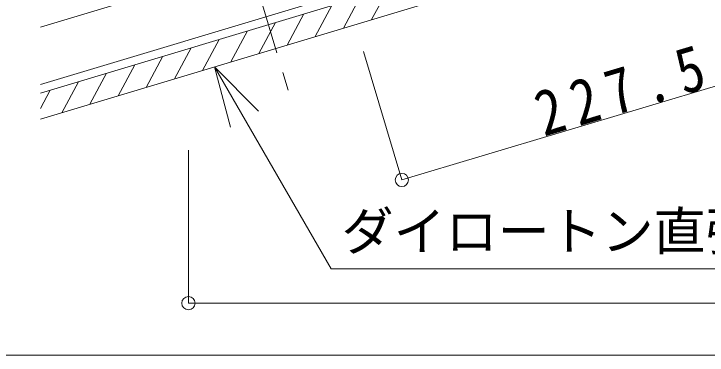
# Model space of a CAD drawing. Units: millimetres at full size, sheet at 1:10; details may follow other scales. Extents: x -2077 to 2023, y -1433 to 1417.
# Drawn here: x -85.8 to 247.4, y -126.9 to 37.1 of the extents above; entities that cross this region are included whole.
import ezdxf
from ezdxf.enums import TextEntityAlignment as Align

# ---------------------------------------------------------------- set-up
doc = ezdxf.new("R2010")
doc.units = ezdxf.units.MM
doc.header["$LTSCALE"] = 10
doc.linetypes.add('CHAIN1', pattern=[8, 5, -1, 1, -1])
for name, color, linetype, lineweight in [('1-0_断面', 7, 'Continuous', 9), ('1-1_寸法', 7, 'Continuous', 9), ('1-2_文字', 7, 'Continuous', 9), ('F-1_レイアウト', 7, 'Continuous', 9)]:
    doc.layers.add(name, color=color, linetype=linetype, lineweight=lineweight)
doc.styles.add('ＭＳ ゴシック', font='')
doc.styles.get('ＭＳ ゴシック').set_extended_font_data('MS Gothic')

msp = doc.modelspace()

# ---------------------------------------------------------------- linework, layer by layer
at = {"layer": '1-0_断面'}
for p, q in [((-73.06, -13.5), (1865.42, 569.09)), ((-73.06, 3.21), (944.64, 309.07)), ((-73.06, -0.97), (946.27, 305.38)), ((-73.06, 30.77), (13.04, 56.65)), ((86.16, 34.35), (94.19, 49.3)), ((72.61, 30.28), (80.65, 45.23)), ((59.07, 26.21), (67.11, 41.16)), ((45.53, 22.14), (53.56, 37.09)), ((31.98, 18.07), (40.02, 33.02)), ((18.44, 14), (26.48, 28.95)), ((4.89, 9.93), (12.93, 24.88)), ((-8.65, 5.86), (-0.61, 20.81)), ((-22.19, 1.79), (-14.15, 16.74)), ((-35.74, -2.28), (-27.7, 12.66)), ((-49.28, -6.35), (-41.24, 8.59)), ((-62.82, -10.42), (-54.79, 4.52)), ((-73.06, -8.34), (-68.33, 0.45))]:
    msp.add_line(p, q, dxfattribs=at)
at = {"layer": '1-0_断面', "color": 4, "linetype": 'CHAIN1'}
msp.add_line((-19.96, 219.54), (46.01, 0.49), dxfattribs=at)
at = {"layer": '1-1_寸法'}
for p, q in [((100.73, -42.7), (318.67, 22.55)), ((100.73, -42.7), (82.25, 19.01)), ((-1.9, -101.97), (-1.9, -28.45)), ((-1.9, -101.97), (908.1, -101.97))]:
    msp.add_line(p, q, dxfattribs=at)
for centre in [(100.68, -42.72), (-1.9, -101.97)]:
    msp.add_circle(centre, 3.19, dxfattribs=at)
at = {"layer": '1-2_文字'}
for p, q in [((10.61, 11.65), (31.82, -9.57)), ((66.66, -85.44), (454.23, -85.44))]:
    msp.add_line(p, q, dxfattribs=at)
msp.add_lwpolyline([(66.66, -85.44), (10.61, 11.65), (18.37, -17.33)], dxfattribs=at)
at = {"layer": 'F-1_レイアウト'}
msp.add_line((-677.43, -126.93), (2022.57, -126.93), dxfattribs=at)

# ---------------------------------------------------------------- texts
at = {"layer": '1-1_寸法', "insert": (168.99, -22.27), "char_height": 21.99, "attachment_point": 7, "rotation": 16.669, "style": 'ＭＳ ゴシック'}
msp.add_mtext('\\T1.38;\\W0.85;227.5', dxfattribs=at)
at = {"layer": '1-2_文字', "style": 'ＭＳ ゴシック'}
msp.add_text('ダイロートン直張工法用t9(t12)', height=18.33, dxfattribs=at).set_placement((71.69, -82), align=Align.BOTTOM_LEFT)

doc.saveas('drawing.dxf')
